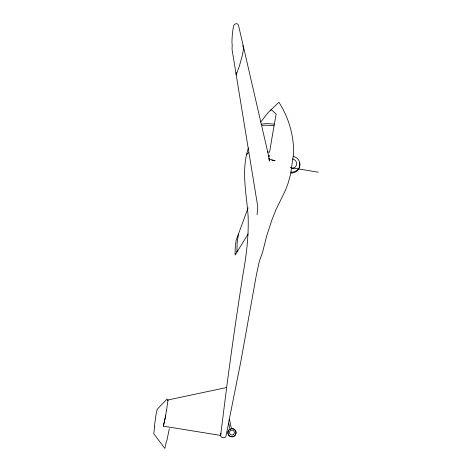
<?xml version="1.0" encoding="UTF-8"?>
<svg xmlns="http://www.w3.org/2000/svg" width="472" height="472" viewBox="0 0 472 472"><rect width="100%" height="100%" fill="white"/><g stroke="black" fill="none" stroke-linecap="round" stroke-linejoin="round"><path stroke-width="0.71" d="M248.119 207.851L236.171 240.183L235.286 246.655L235.08 253.842M231.947 43.495C231.97 37.559 232.389 31.577 233.646 25.771C234.224 23.553 237.982 22.627 238.507 25.376L269.152 158.22L269.376 161.082L269.105 158.952L275.129 160.787L271.754 160.161M167.908 400.805L166.48 410.752M232.206 43.979L232.053 49.448L257.736 206.447L257.092 214.736M230.118 429.313L228.631 422.924A3.245 0.608 -79.6 0 1 228.802 421.762L240.82 361.57L256.343 275.158L259.358 261.193L262.568 252.337L266.686 235.9L271.931 219.905L276.031 209.521L285.312 190.629L287.985 183.561L291.029 172.77M290.905 172.103L292.433 172.144A8.508 7.995 6.2 0 0 299.868 165.454A8.508 7.995 6.2 0 0 294.829 156.881L293.195 156.421L292.752 159.099L290.781 172.964L292.315 173.012A8.49 7.977 6.2 0 0 299.466 162.875M235.227 253.458L235.115 255.033L248.142 233.982M165.678 415.567L163.371 426.169L220.619 435.432L220.902 433.272M154.397 426.269L156.238 413.271L157.306 409.23L166.911 399.123L167.619 399.241M169.365 428.594L166.539 442.158M220.619 435.432L226.648 387.518L167.879 399.99L167.908 400.793M154.781 426.346L153.719 433.62L164.864 448.4L165.359 446.329M166.468 410.835L165.271 417.012M248.431 147.907C240.873 170.256 246.561 193.555 248.124 216.241C248.762 235.322 246.602 254.367 243.198 273.111C237.162 311.178 231.652 349.321 226.643 387.53L226.672 387.754M165.483 445.692L166.103 442.518M165.412 416.859L163.371 426.169M231.15 428.664L230.743 429.266L229.581 429.325A4.106 4.077 -78.3 0 0 229.663 436.045A4.106 4.077 -78.3 0 0 235.906 433.65A4.106 4.077 -78.3 0 0 231.551 428.57L231.15 428.664L231.557 428.7A4.101 4.071 -78.3 0 1 235.911 433.774A4.101 4.071 -78.3 0 1 229.675 436.169A4.101 4.071 -78.3 0 1 229.593 429.455L230.059 429.201M237.434 250.774L236.944 252.077L237.15 242.561L238.478 234.106M229.168 420.009L229.445 419.236L231.463 428.664M246.708 154.798L247.523 153.365L248.703 152.804M260.745 121.994L268.338 112.306L278.952 102.288C289.248 118.401 294.693 137.789 293.354 156.928L293.195 156.421M261.034 124.219L266.574 123.57L274.332 124.124M262.225 125.434L265.895 125.204L274.043 125.794M268.19 155.913L269.665 155.943L268.32 155.86M291.383 168.48L292.109 168.504A5.121 4.808 6.2 0 0 296.581 164.48A5.121 4.808 6.2 0 0 293.555 159.318L292.752 159.099M220.642 435.916C221.321 438.093 225.097 438.535 225.946 436.293L228.607 423.231M267.559 151.949L269.589 152.185L270.19 148.55A121.127 3.186 -81.3 0 1 273.194 130.726L276.132 113.982L271.837 110.141L270.68 109.858L270.603 110.914M290.25 167.589L318.281 172.197M242.767 45.654L243.652 48.109L242.248 55.672L239.263 66.481L236.212 74.871L236.153 72.653M268.816 157.972L268.975 159.093M167.932 400.48L167.879 399.99M233.386 434.582A2.466 2.449 -78.2 0 0 232.962 430.328A2.466 2.449 -78.2 0 0 229.516 432.836A2.466 2.449 -78.2 0 0 233.386 434.582"/></g></svg>
